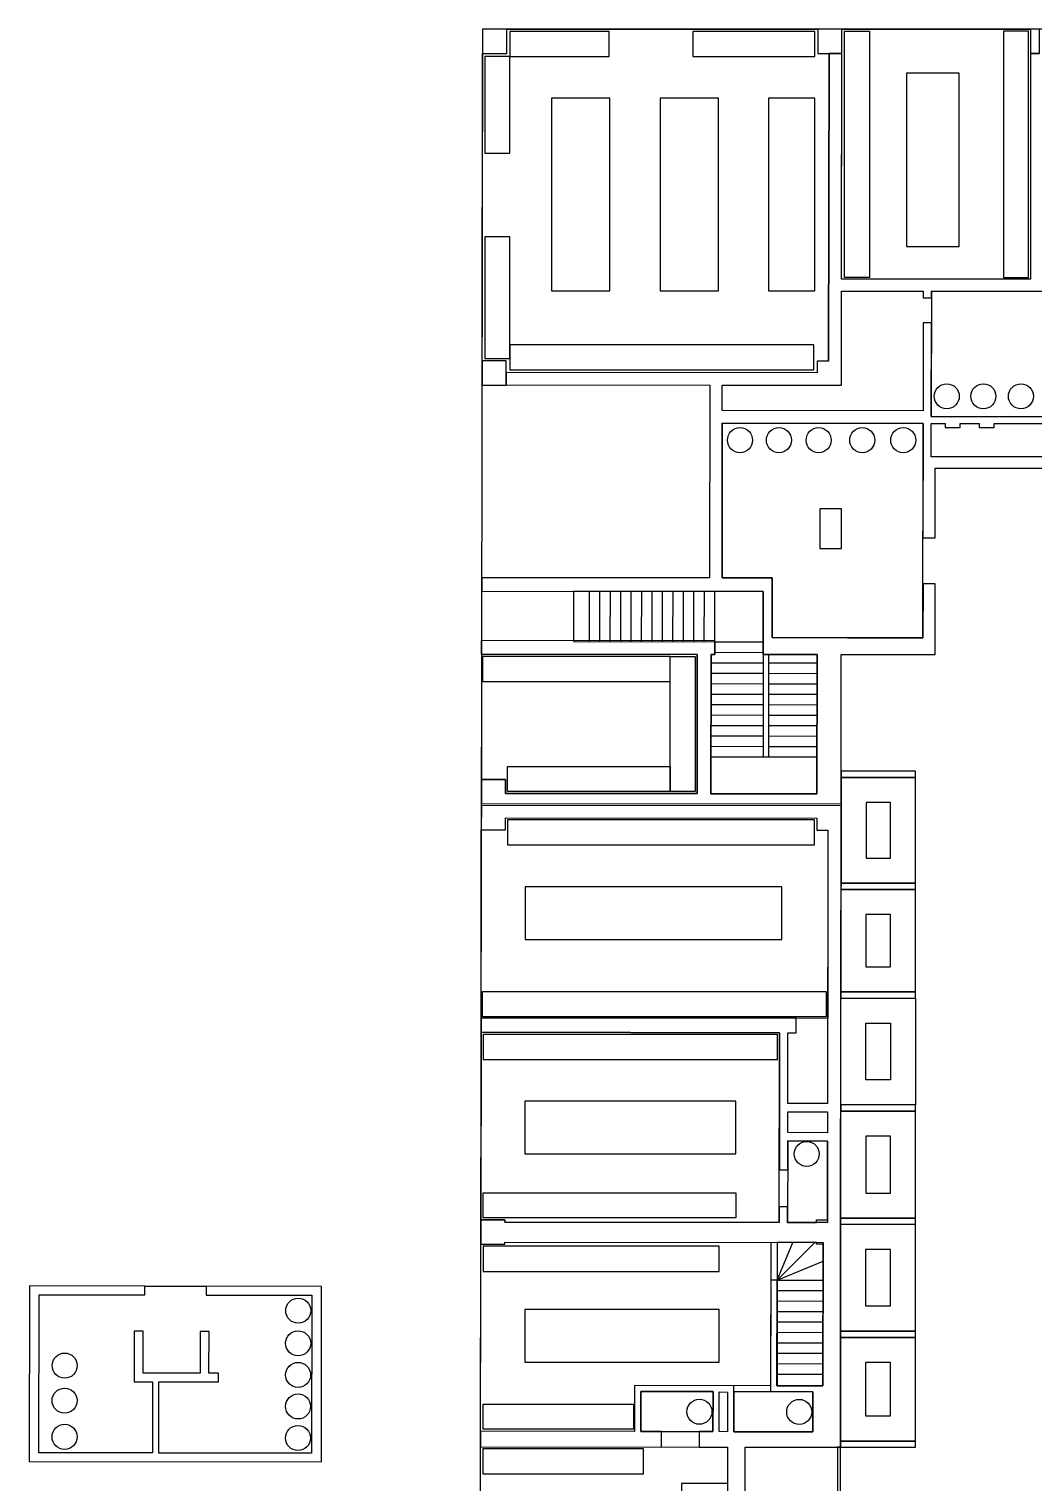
# Model space of a CAD drawing. Header units: millimetres. Extents: x 4722 to 16657, y -6012 to 3767.
# Drawn here: x 4722 to 7129, y 279 to 3759 of the extents above; entities that cross this region are included whole.
import ezdxf

# ---------------------------------------------------------------- set-up
doc = ezdxf.new("R2010")
doc.units = ezdxf.units.MM
for name, color, linetype in [('Coffee', 3, 'Continuous'), ('Floor', 3, 'Continuous'), ('Furniture', 2, 'Continuous'), ('Offices', 1, 'Continuous'), ('Stairs', 2, 'Continuous'), ('Toilets', 40, 'Continuous'), ('Walls', 6, 'Continuous')]:
    doc.layers.add(name, color=color, linetype=linetype)

msp = doc.modelspace()

# ---------------------------------------------------------------- linework, layer by layer
at = {"layer": 'Coffee', "elevation": 0}
msp.add_lwpolyline([(5808.2, 3700.2), (5866.2, 3700.2), (5866.2, 3758.1), (6610.7, 3758.1), (6610.7, 3700.2), (6638.1, 3700.1), (6636.9, 2964), (6609.8, 2964), (6609.8, 2936.1), (5864.9, 2936.5), (5864.9, 2964.5), (5806.9, 2964.5)], close=True, dxfattribs=at)
at = {"layer": 'Floor'}
msp.add_lwpolyline([(15578.1, 3758.6), (5808.2, 3758.2), (5800.3, -1151.4), (9710.3, -1149.9), (9711.5, -147.9), (11654.1, -151), (11652.5, -1149.7), (14095.6, -1149.4), (14095.6, -1468.8), (14704.3, -1468.8), (14705.2, -1097.9), (15569.3, -1098.1)], close=True, dxfattribs=at)
at = {"layer": 'Furniture', "elevation": 0}
for points in [[(5873.2, 3753), (5873.2, 3693), (6111.3, 3693), (6111.3, 3753)], [(6311.3, 3753), (6311.3, 3693), (6603.5, 3693), (6603.5, 3753)], [(6734.5, 3753.3), (6734.5, 3164.1), (6674.5, 3164.1), (6674.5, 3753.3)], [(7055.7, 3753.3), (7055.7, 3164.1), (7115.7, 3164.1), (7115.7, 3753.3)], [(5813.2, 3461.6), (5873.2, 3461.6), (5873.2, 3693), (5813.2, 3693)], [(6823, 3653.3), (6823, 3238.3), (6949.1, 3238.3), (6949.1, 3653.3)], [(5973.2, 3132.4), (6113.2, 3132.4), (6113.2, 3593), (5973.2, 3593)], [(6233.2, 3132.4), (6373.2, 3132.4), (6373.2, 3593), (6233.2, 3593)], [(6493, 3132.4), (6603.5, 3132.4), (6603.5, 3593), (6493, 3593)], [(5813.2, 2970.4), (5873.2, 2970.4), (5873.2, 3261.6), (5813.2, 3261.6)], [(5873.2, 3003), (5873.2, 2943), (6601.8, 2943), (6601.8, 3003)], [(5808.1, 2196.8), (6257.2, 2196.8), (6257.2, 2256.8), (5808.1, 2256.8)], [(6317.2, 2256.8), (6317.2, 1933.7), (6257.2, 1933.7), (6257.2, 2256.8)], [(5868.1, 1993.7), (6257.2, 1993.7), (6257.2, 1933.7), (5868.1, 1933.7)], [(6845.3, 1966.9), (6666.5, 1966.9), (6666.5, 1714.4), (6845.3, 1714.4)], [(6785.3, 1906.9), (6726.5, 1906.9), (6726.5, 1774.4), (6785.3, 1774.4)], [(5868.1, 1805.6), (6603.1, 1805.6), (6603.1, 1865.6), (5868.1, 1865.6)], [(5910.1, 1579.5), (6525.1, 1579.5), (6525.1, 1705.6), (5910.1, 1705.6)], [(6845, 1699.4), (6666.2, 1699.4), (6666.2, 1454), (6845, 1454)], [(6785, 1639.4), (6726.2, 1639.4), (6726.2, 1514), (6785, 1514)], [(5808.1, 1454.5), (6631.1, 1454.5), (6631.1, 1394.5), (5808.1, 1394.5)], [(6666.2, 1438.8), (6845, 1438.8), (6845, 1183.2), (6666.2, 1183.2)], [(6726.2, 1378.8), (6785, 1378.8), (6785, 1243.2), (6726.2, 1243.2)], [(5809.4, 1292.2), (6514.4, 1292.2), (6514.4, 1352.2), (5809.4, 1352.2)], [(5909.4, 1066.1), (6414.4, 1066.1), (6414.4, 1192.2), (5909.4, 1192.2)], [(6845, 1168.2), (6665.6, 1168.2), (6665.6, 912.5), (6845, 912.5)], [(6785, 1108.2), (6725.6, 1108.2), (6725.6, 972.5), (6785, 972.5)], [(5809.4, 973), (6414.4, 973), (6414.4, 913), (5809.4, 913)], [(6845, 897.5), (6665.3, 897.5), (6665.3, 642.1), (6845, 642.1)], [(5809.4, 785), (6374.4, 785), (6374.4, 845), (5809.4, 845)], [(6785, 837.5), (6725.3, 837.5), (6725.3, 702.1), (6785, 702.1)], [(5909.4, 567.6), (6374.4, 567.6), (6374.4, 693.7), (5909.4, 693.7)], [(6845, 626.9), (6665, 626.9), (6665, 378.8), (6845, 378.8)], [(6785, 566.9), (6725, 566.9), (6725, 438.8), (6785, 438.8)], [(5809.4, 467.2), (6169.4, 467.2), (6169.4, 407.2), (5809.4, 407.2)], [(5808.6, 300.2), (6193.6, 300.2), (6193.6, 360.2), (5808.6, 360.2)]]:
    msp.add_lwpolyline(points, close=True, dxfattribs=at)
at = {"layer": 'Offices', "elevation": 0}
for points in [[(6668.7, 3758.1), (7120.2, 3758.1), (7120.2, 3160.2), (6668, 3160.2)], [(5863.2, 1928.7), (6322.1, 1928.7), (6322.1, 2261.8), (5805.8, 2262.2), (5805.3, 1962.6), (5863.3, 1962.6)], [(6845.3, 1966.9), (6666.5, 1966.9), (6666.5, 1714.4), (6845.3, 1714.4)], [(5863.1, 1870.6), (6608.6, 1869.4), (6608.6, 1841.3), (6634.9, 1841.3), (6634.7, 1390.7), (6559.4, 1390.2), (5804.4, 1390.8), (5805.1, 1841.6), (5863.1, 1841.6)], [(6845, 1699.4), (6666.2, 1699.4), (6666.2, 1454), (6845, 1454)], [(6666.2, 1438.8), (6845, 1438.8), (6845, 1183.2), (6666.2, 1183.2)], [(5861.6, 903.1), (6518.7, 902), (6519.4, 1356), (5804.4, 1357.2), (5803.6, 908), (5861.6, 908.1)], [(6845, 1168.2), (6665.6, 1168.2), (6665.6, 912.5), (6845, 912.5)], [(6845, 897.5), (6665.3, 897.5), (6665.3, 642.1), (6845, 642.1)], [(5803.6, 850), (5861.5, 850.1), (5861.5, 855.1), (6498.6, 854.1), (6498, 511.1), (6172, 511.6), (6171.9, 401.6), (5802.9, 402.2)], [(6845, 626.9), (6665, 626.9), (6665, 378.8), (6845, 378.8)], [(5802.8, 365.2), (6394.8, 364.2), (6394.8, 277.2), (6284.7, 277.2), (6284.7, -90.4), (5802, -89.6)]]:
    msp.add_lwpolyline(points, close=True, dxfattribs=at)
at = {"layer": 'Stairs'}
for points in [[(6026.1, 2412.8), (6025.9, 2292.3), (6364, 2291.8), (6364, 2261.8), (6355.2, 2261.8), (6355, 1928.4), (6608.7, 1928.2), (6609.1, 2261.8), (6480, 2261.9), (6480.2, 2412.1)], [(6513.6, 854.1), (6513.6, 511.1), (6623, 510.9), (6623.6, 850.3), (6607.5, 850), (6607.5, 853.9)]]:
    msp.add_lwpolyline(points, close=True, dxfattribs=at)
for points in [[(6064, 2292.3), (6064.2, 2412.8)], [(6089, 2292.2), (6089.2, 2412.7)], [(6114, 2292.2), (6114.2, 2412.7)], [(6139, 2292.1), (6139.2, 2412.7)], [(6164, 2292.1), (6164.2, 2412.6)], [(6189, 2292.1), (6189.2, 2412.6)], [(6214, 2292), (6214.2, 2412.5)], [(6239, 2292), (6239.2, 2412.5)], [(6264, 2291.9), (6264.2, 2412.5)], [(6289, 2291.9), (6289.2, 2412.4)], [(6314, 2291.9), (6314.2, 2412.4)], [(6339, 2291.8), (6339.2, 2412.3)], [(6364, 2291.8), (6364.2, 2412.3)], [(6364, 2291.8), (6480, 2291.6)], [(6364, 2266.8), (6480, 2266.6)], [(6355.2, 2241.8), (6480, 2241.6)], [(6480, 2261.9), (6479.7, 2016.6)], [(6493, 2261.9), (6492.8, 2016.6)], [(6493, 2241.6), (6609, 2241.4)], [(6355.2, 2216.8), (6479.9, 2216.6)], [(6493, 2216.6), (6609, 2216.4)], [(6355.1, 2166.8), (6479.9, 2166.6)], [(6355.2, 2191.8), (6479.9, 2191.6)], [(6492.9, 2191.6), (6609, 2191.4)], [(6492.9, 2166.6), (6609, 2166.4)], [(6355.1, 2141.8), (6479.9, 2141.6)], [(6492.9, 2141.6), (6608.9, 2141.4)], [(6355.1, 2116.8), (6479.8, 2116.6)], [(6355.1, 2091.8), (6479.8, 2091.6)], [(6492.8, 2091.6), (6608.9, 2091.4)], [(6492.9, 2116.6), (6608.9, 2116.4)], [(6355.1, 2066.8), (6479.8, 2066.6)], [(6492.8, 2066.6), (6608.9, 2066.4)], [(6355.1, 2041.8), (6479.8, 2041.6)], [(6492.8, 2041.6), (6608.8, 2041.4)], [(6355.1, 2016.8), (6479.7, 2016.6)], [(6479.7, 2016.6), (6492.8, 2016.6)], [(6492.8, 2016.6), (6608.8, 2016.4)], [(6479.6, 1928.3), (6479.6, 1928.3)], [(6513.4, 764.1), (6550.9, 854)], [(6513.4, 764.1), (6603.6, 853.9)], [(6513.4, 764.1), (6623.5, 809.5)], [(6513.4, 764.1), (6623.4, 763.9)], [(6513.4, 739.1), (6623.4, 738.9)], [(6513.4, 714.1), (6623.4, 713.9)], [(6513.3, 689.1), (6623.3, 688.9)], [(6513.3, 664.1), (6623.3, 663.9)], [(6513.3, 639.1), (6623.3, 638.9)], [(6513.2, 614.1), (6623.2, 613.9)], [(6513.1, 564.1), (6623.1, 563.9)], [(6513.2, 589.1), (6623.2, 588.9)], [(6513.1, 539.1), (6623.1, 538.9)]]:
    msp.add_lwpolyline(points, dxfattribs=at)
at = {"layer": 'Toilets'}
for points in [[(6883.1, 3130.9), (6882.6, 2830.9), (7230.6, 2830.6), (7230.9, 2980.6), (7383.9, 2980.5), (7383.9, 2965.3), (7249.5, 2965.4), (7249.3, 2707.6), (7359.3, 2707.5), (7359.4, 2737.5), (7601.4, 2737), (7602.3, 3130.4)], [(6382.1, 2815.2), (6381.7, 2445.2), (6501.7, 2445.1), (6501.5, 2302.1), (6862.5, 2300.9), (6863.1, 2814.7)], [(6539, 1097.1), (6538.7, 902), (6607.5, 901.9), (6607.5, 908.3), (6633.9, 908.3), (6634.2, 1096.9)], [(4746.2, 729), (4999.4, 728.6), (4999.5, 749.6), (5146, 749.3), (5145.9, 728.3), (5399.2, 727.9), (5398.5, 349.9), (5032.5, 349.9), (5032.8, 520.5), (5175.8, 520.2), (5175.9, 541.2), (5152.9, 541.3), (5153, 641.3), (5132, 641.3), (5131.9, 541.3), (4994.9, 541.6), (4995, 641.6), (4974, 641.6), (4973.8, 520.6), (5017.8, 520.5), (5017.5, 350.5), (4745.5, 351)], [(6187, 497.6), (6186.9, 401.6), (6359.9, 401.6), (6360, 497.3)], [(6599, 496.9), (6409.9, 496.9), (6409.9, 401.2), (6598.9, 400.9)]]:
    msp.add_lwpolyline(points, close=True, dxfattribs=at)
for centre in [(6919.8, 2879.6), (7007.4, 2879.6), (7097.4, 2879.6), (6424.6, 2774.5), (6517.8, 2774.5), (6612.9, 2774.5), (6717.3, 2774.5), (6815.6, 2774.5), (6584.4, 1066.1), (5366.6, 690.9), (5366.4, 612.8), (4807.3, 559.4), (5366.3, 537.2), (4807, 475.5), (5366.2, 461.6), (6327.4, 449), (6566.4, 448.6), (4807, 388.9), (5366, 386)]:
    msp.add_circle(centre, 30, dxfattribs=at)
at = {"layer": 'Walls'}
msp.add_line((6636.9, 2964), (6638.1, 3700.2), dxfattribs=at)
for points in [[(5866.2, 3758.2), (5808.2, 3758.2), (5808.2, 3700.2), (5866.2, 3700.2)], [(6668.7, 3758.2), (6610.7, 3758.2), (6610.7, 3700.2), (6668.7, 3700.2)], [(7142.2, 3758.2), (7120.2, 3758.2), (7120.2, 3700.2), (7142.2, 3700.2)], [(5864.9, 2964.5), (5806.9, 2964.5), (5806.9, 2906.6), (5864.9, 2906.6)], [(6667.4, 2609.9), (6615.9, 2609.9), (6615.8, 2514.9), (6667.3, 2514.9)], [(6845.3, 1982), (6666.8, 1982), (6666.7, 1967), (6845.3, 1967)], [(6845, 1714.4), (6666.5, 1714.4), (6666.4, 1699.4), (6845, 1699.4)], [(6845, 1453.9), (6666.2, 1453.9), (6666.1, 1438.9), (6845, 1438.9)], [(6845, 1183.2), (6665.9, 1183.2), (6665.8, 1168.2), (6845, 1168.2)], [(6634.2, 1116.9), (6539, 1117.1), (6539.1, 1167.1), (6634.2, 1166.9)], [(6845, 912.6), (6665.5, 912.6), (6665.5, 901.8), (6665.5, 897.6), (6845, 897.6)], [(5422.7, 748.8), (5146, 749.3), (5145.9, 728.3), (5399.2, 727.8), (5398.5, 349.9), (5032.5, 349.9), (5032.8, 520.5), (5175.8, 520.3), (5175.9, 541.2), (5152.9, 541.3), (5153, 641.3), (5132, 641.3), (5131.9, 541.3), (4994.9, 541.6), (4995, 641.6), (4974, 641.6), (4973.9, 541.6), (4973.8, 520.6), (5017.8, 520.5), (5017.5, 350.5), (4745.5, 351), (4746.2, 729), (4999.4, 728.6), (4999.5, 749.6), (4722.7, 750), (4722, 330), (5422, 328.8)], [(6845, 642), (6665.3, 642), (6665.3, 627), (6845, 627)], [(6394.9, 401.2), (6374.9, 401.3), (6375, 496.3), (6395, 496.2)], [(6845, 378.8), (6665, 378.8), (6665, 363.8), (6845, 363.8)]]:
    msp.add_lwpolyline(points, close=True, dxfattribs=at)
for points in [[(7120.2, 3758.2), (7120.2, 3160.2), (6668, 3160.2), (6668.7, 3758.2)], [(7142.2, 3700.2), (7120.2, 3700.2), (7120.2, 3160.2), (6668, 3160.2), (6668.6, 3700.2), (6638.1, 3700.2), (6636.9, 2964), (6609.8, 2964), (6609.8, 2936.1), (5864.9, 2936.5), (5864.9, 2906.7), (6352.2, 2906.2), (6351.7, 2445.3), (6351.7, 2445.2), (5806.1, 2445.2), (5806.1, 2413.2), (6480.1, 2412.1), (6480, 2261.9), (6609.1, 2261.8), (6608.7, 1928.2), (6355, 1928.4), (6355.2, 2261.8), (6364, 2261.8), (6364, 2294.3), (5805.9, 2295.2), (5805.8, 2262.2), (6322.2, 2261.4), (6322, 1928.5), (5863.2, 1929), (5863.3, 1962.6), (5805.3, 1962.7), (5805.2, 1904.7), (6666.7, 1904.4), (6667.1, 2261.7), (6891.9, 2261.5), (6892.2, 2430.6), (6862.9, 2430.7), (6862.5, 2301.7), (6501.5, 2302.1), (6501.7, 2445.1), (6381.7, 2445.2), (6382.1, 2815.2), (6863.1, 2814.7), (6862.8, 2540.7), (6892.2, 2540.6), (6892.4, 2707.9), (7249.3, 2707.6)], [(7230.6, 2830.6), (6882.6, 2830.9), (6883.1, 3055.5), (6863.3, 3055.5), (6863.1, 2844.7), (6382.1, 2845.2), (6382.2, 2906.2), (6667.8, 2906.1), (6668, 3131), (6863.3, 3130.9), (6863.3, 3115.5), (6883.1, 3115.5), (6883.1, 3130.9), (7602.3, 3130.4)], [(7249.4, 2734.4), (6882.4, 2734.7), (6882.6, 2814.7), (6915.6, 2814.6), (6915.6, 2804.7), (6951.6, 2804.6), (6951.6, 2814.6), (6997.6, 2814.6), (6997.6, 2804.6), (7033.6, 2804.6), (7033.6, 2814.6), (7166.6, 2814.5)], [(6351.7, 2445.2), (5806.1, 2445.2), (5806.1, 2413.2), (6480.1, 2412.1)], [(5805.3, 1962.7), (5863.3, 1962.6), (5863.2, 1929), (6322, 1928.5), (6322.2, 2261.4), (5805.8, 2262.2), (5805.9, 2295.2)], [(6436.1, -90.3), (6436.8, 364.2), (6665, 363.8), (6665.5, 901.8), (6666.7, 1899.3), (5805.2, 1899.7), (5805.1, 1841.7), (5863.1, 1841.6), (5863.1, 1870.6), (6608.6, 1869.5), (6608.6, 1841.3), (6634.9, 1841.3), (6634.2, 1186.9), (6539.1, 1187.1), (6539.4, 1356.1), (6559.4, 1356), (6559.4, 1390.8), (5804.4, 1390.8), (5804.4, 1357.2), (6519.4, 1356.1), (6519, 1097.1), (6518.9, 1028.1), (6538.9, 1028.1), (6539, 1097.1), (6634.1, 1096.9), (6633.9, 901.9), (6538.7, 902), (6538.7, 939.1), (6518.7, 939.1), (6518.7, 902.1), (5861.6, 903.1), (5861.6, 908.1), (5803.6, 908.1), (5803.6, 850.1), (5861.5, 850.1), (5861.5, 855.1), (6623.6, 853.9), (6623, 510.9), (6513, 511.1), (6513.4, 764.1), (6498.4, 764.1), (6498, 497.1), (6599, 496.9), (6598.9, 400.9), (6409.9, 401.2), (6410, 511.2), (6172, 511.6), (6171.9, 401.6), (5802.9, 402.2), (5802.8, 365.2), (6236.8, 364.5), (6236.9, 401.5), (6186.9, 401.6), (6187, 497.6), (6360, 497.3), (6359.9, 401.3), (6326.9, 401.4), (6326.8, 364.4), (6394.8, 364.2), (6394.1, -92.7)]]:
    msp.add_lwpolyline(points, dxfattribs=at)
at = {"layer": 'Walls', "linetype": 'ByBlock'}
msp.add_lwpolyline([(6657.9, 169.3), (6665, 169.3), (6665, 363.8), (6657.9, 363.8)], close=True, dxfattribs=at)

doc.saveas('drawing.dxf')
